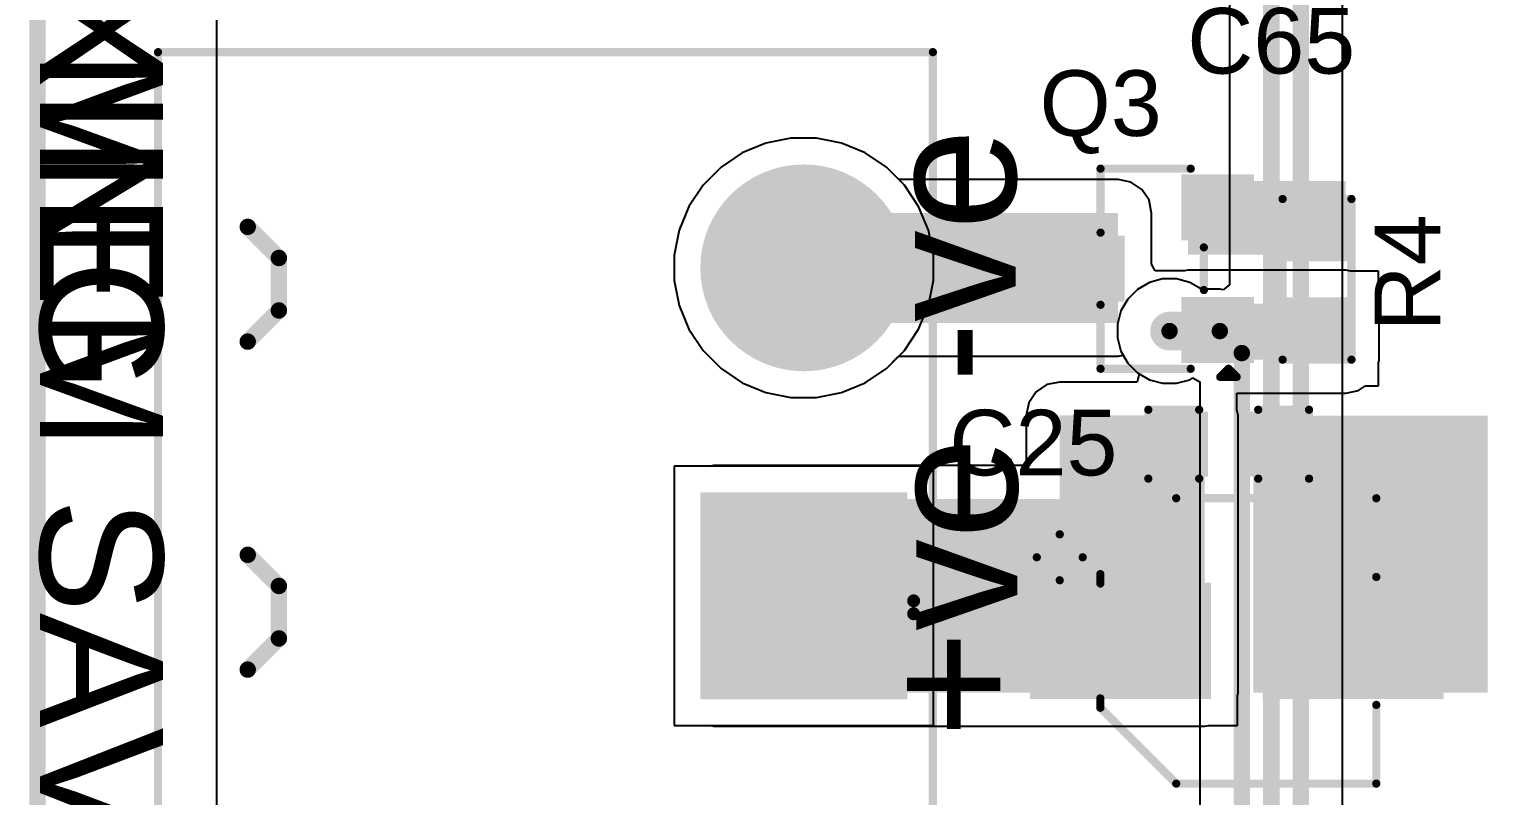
# Model space of a CAD drawing. Header units: millimetres. Extents: x 0 to 214, y 0 to 214.
# Drawn here: x -0.114 to 0.775, y 3.085 to 3.552 of the extents above; entities that cross this region are included whole.
import ezdxf

# ---------------------------------------------------------------- set-up
doc = ezdxf.new("R2010")
doc.units = ezdxf.units.MM
doc.header["$MEASUREMENT"] = 0
for name, color, linetype in [('BottomLayer', 5, 'Continuous'), ('BottomSolder', 6, 'Continuous'), ('Mechanical2', 216, 'Continuous'), ('MultiLayer', 9, 'Continuous'), ('PadHoleLayer', 156, 'Continuous'), ('TopLayer', 1, 'Continuous'), ('TopOverlay', 2, 'Continuous'), ('TopPaste', 8, 'Continuous'), ('TopSolder', 216, 'Continuous'), ('ViaHoleLayer', 16, 'Continuous')]:
    doc.layers.add(name, color=color, linetype=linetype)
doc.styles.add('Arial', font='', dxfattribs={"height": 0.2})
doc.styles.get('Arial').set_extended_font_data('Arial')

# ---------------------------------------------------------------- blocks, each defined once
blk = doc.blocks.new('RES_0603_98')
at = {"layer": 'TopLayer'}
for points in [[(-0.015, 0.0175), (-0.015, -0.0175), (-0.045, -0.0175), (-0.045, 0.0175)], [(0.045, 0.0175), (0.045, -0.0175), (0.015, -0.0175), (0.015, 0.0175)]]:
    blk.add_hatch(color=1, dxfattribs=at).paths.add_polyline_path(points)
at = {"layer": 'TopPaste'}
for points in [[(-0.015, 0.0175), (-0.015, -0.0175), (-0.045, -0.0175), (-0.045, 0.0175)], [(0.045, 0.0175), (0.045, -0.0175), (0.015, -0.0175), (0.015, 0.0175)]]:
    blk.add_hatch(color=8, dxfattribs=at).paths.add_polyline_path(points)
at = {"layer": 'TopSolder'}
for points in [[(-0.011, 0.0215), (-0.011, -0.0215), (-0.049, -0.0215), (-0.049, 0.0215)], [(0.049, 0.0215), (0.049, -0.0215), (0.011, -0.0215), (0.011, 0.0215)]]:
    blk.add_hatch(color=216, dxfattribs=at).paths.add_polyline_path(points)
at = {"layer": 'TopOverlay', "const_width": 0.005}
for points in [[(-0.049, 0.021), (-0.049, -0.021)], [(-0.049, 0.021), (0.049, 0.021)], [(0.049, 0.021), (0.049, -0.021)], [(-0.049, -0.021), (0.049, -0.021)]]:
    blk.add_lwpolyline(points, dxfattribs=at)
at = {"layer": 'TopOverlay', "const_width": 0.0025}
for points in [[(-0.05025, 0.021, 1), (-0.04775, 0.021, 1)], [(-0.05025, 0.021, 1), (-0.04775, 0.021, 1)], [(0.04775, 0.021, 1), (0.05025, 0.021, 1)], [(0.04775, 0.021, 1), (0.05025, 0.021, 1)], [(-0.05025, -0.021, 1), (-0.04775, -0.021, 1)], [(-0.05025, -0.021, 1), (-0.04775, -0.021, 1)], [(0.04775, -0.021, 1), (0.05025, -0.021, 1)], [(0.04775, -0.021, 1), (0.05025, -0.021, 1)]]:
    blk.add_lwpolyline(points, format="xyb", close=True, dxfattribs=at)
blk = doc.blocks.new('____23_101')
at = {"layer": 'TopLayer'}
for points in [[(-0.01614, 0.05748), (0.01614, 0.05748), (0.01614, 0.02126), (-0.01614, 0.02126)], [(-0.05354, -0.02126), (-0.02126, -0.02126), (-0.02126, -0.05748), (-0.05354, -0.05748)], [(0.02126, -0.02126), (0.05354, -0.02126), (0.05354, -0.05748), (0.02126, -0.05748)]]:
    blk.add_hatch(color=1, dxfattribs=at).paths.add_polyline_path(points)
at = {"layer": 'TopPaste'}
for points in [[(-0.01614, 0.05748), (0.01614, 0.05748), (0.01614, 0.02126), (-0.01614, 0.02126)], [(-0.05354, -0.02126), (-0.02126, -0.02126), (-0.02126, -0.05748), (-0.05354, -0.05748)], [(0.02126, -0.02126), (0.05354, -0.02126), (0.05354, -0.05748), (0.02126, -0.05748)]]:
    blk.add_hatch(color=8, dxfattribs=at).paths.add_polyline_path(points)
at = {"layer": 'TopSolder'}
for points in [[(-0.02014, 0.06148), (0.02014, 0.06148), (0.02014, 0.01726), (-0.02014, 0.01726)], [(-0.05754, -0.01726), (-0.01726, -0.01726), (-0.01726, -0.06148), (-0.05754, -0.06148)], [(0.01726, -0.01726), (0.05754, -0.01726), (0.05754, -0.06148), (0.01726, -0.06148)]]:
    blk.add_hatch(color=216, dxfattribs=at).paths.add_polyline_path(points)
at = {"layer": 'TopOverlay', "const_width": 0.005}
for points in [[(-0.061, 0.032), (-0.022, 0.032)], [(-0.061, 0.032), (-0.061, -0.023)], [(0.022, 0.032), (0.061, 0.032)], [(0.061, 0.032), (0.061, -0.023)], [(-0.013, -0.031), (0.013, -0.031)], [(-0.066, -0.041), (-0.066, -0.051)], [(-0.066, -0.041), (-0.061, -0.046)], [(-0.061, -0.046), (-0.066, -0.051)]]:
    blk.add_lwpolyline(points, dxfattribs=at)
at = {"layer": 'TopOverlay', "const_width": 0.0025}
for points in [[(-0.06225, 0.032, 1), (-0.05975, 0.032, 1)], [(-0.06225, 0.032, 1), (-0.05975, 0.032, 1)], [(-0.02325, 0.032, 1), (-0.02075, 0.032, 1)], [(0.02075, 0.032, 1), (0.02325, 0.032, 1)], [(0.05975, 0.032, 1), (0.06225, 0.032, 1)], [(0.05975, 0.032, 1), (0.06225, 0.032, 1)], [(-0.06225, -0.023, 1), (-0.05975, -0.023, 1)], [(0.05975, -0.023, 1), (0.06225, -0.023, 1)], [(-0.01425, -0.031, 1), (-0.01175, -0.031, 1)], [(0.01175, -0.031, 1), (0.01425, -0.031, 1)], [(-0.06725, -0.041, 1), (-0.06475, -0.041, 1)], [(-0.06725, -0.041, 1), (-0.06475, -0.041, 1)], [(-0.06225, -0.046, 1), (-0.05975, -0.046, 1)], [(-0.06225, -0.046, 1), (-0.05975, -0.046, 1)], [(-0.06725, -0.051, 1), (-0.06475, -0.051, 1)], [(-0.06725, -0.051, 1), (-0.06475, -0.051, 1)]]:
    blk.add_lwpolyline(points, format="xyb", close=True, dxfattribs=at)
blk = doc.blocks.new('C__0603_103')
at = {"layer": 'TopLayer'}
for points in [[(-0.015, 0.0175), (-0.015, -0.0175), (-0.045, -0.0175), (-0.045, 0.0175)], [(0.045, 0.0175), (0.045, -0.0175), (0.015, -0.0175), (0.015, 0.0175)]]:
    blk.add_hatch(color=1, dxfattribs=at).paths.add_polyline_path(points)
at = {"layer": 'TopPaste'}
for points in [[(-0.015, 0.0175), (-0.015, -0.0175), (-0.045, -0.0175), (-0.045, 0.0175)], [(0.045, 0.0175), (0.045, -0.0175), (0.015, -0.0175), (0.015, 0.0175)]]:
    blk.add_hatch(color=8, dxfattribs=at).paths.add_polyline_path(points)
at = {"layer": 'TopSolder'}
for points in [[(-0.01264, 0.01986), (-0.01264, -0.01986), (-0.04736, -0.01986), (-0.04736, 0.01986)], [(0.04736, 0.01986), (0.04736, -0.01986), (0.01264, -0.01986), (0.01264, 0.01986)]]:
    blk.add_hatch(color=216, dxfattribs=at).paths.add_polyline_path(points)
at = {"layer": 'TopOverlay', "const_width": 0.005}
for points in [[(-0.049, -0.021), (-0.049, 0.021)], [(-0.049, 0.021), (-0.018, 0.021)], [(0.018, 0.021), (0.049, 0.021)], [(0.049, -0.021), (0.049, 0.021)], [(-0.049, -0.021), (-0.018, -0.021)], [(0.018, -0.021), (0.049, -0.021)]]:
    blk.add_lwpolyline(points, dxfattribs=at)
at = {"layer": 'TopOverlay', "const_width": 0.0025}
for points in [[(-0.05025, 0.021, 1), (-0.04775, 0.021, 1)], [(-0.05025, 0.021, 1), (-0.04775, 0.021, 1)], [(-0.01925, 0.021, 1), (-0.01675, 0.021, 1)], [(0.01675, 0.021, 1), (0.01925, 0.021, 1)], [(0.04775, 0.021, 1), (0.05025, 0.021, 1)], [(0.04775, 0.021, 1), (0.05025, 0.021, 1)], [(-0.05025, -0.021, 1), (-0.04775, -0.021, 1)], [(-0.05025, -0.021, 1), (-0.04775, -0.021, 1)], [(-0.01925, -0.021, 1), (-0.01675, -0.021, 1)], [(0.01675, -0.021, 1), (0.01925, -0.021, 1)], [(0.04775, -0.021, 1), (0.05025, -0.021, 1)], [(0.04775, -0.021, 1), (0.05025, -0.021, 1)]]:
    blk.add_lwpolyline(points, format="xyb", close=True, dxfattribs=at)
blk = doc.blocks.new('TBP01R1_508_02BE_312')
at = {"layer": 'BottomLayer'}
blk.add_hatch(color=5, dxfattribs=at).paths.add_polyline_path([(-0.15906, 0.05906), (-0.04094, 0.05906), (-0.04094, -0.05906), (-0.15906, -0.05906)])
h = blk.add_hatch(color=5, dxfattribs=at)
edge = h.paths.add_edge_path()
edge.add_arc((0.1, 0), 0.05906, 0, 360)
at = {"layer": 'BottomSolder'}
blk.add_hatch(color=6, dxfattribs=at).paths.add_polyline_path([(-0.16306, 0.06306), (-0.03694, 0.06306), (-0.03694, -0.06306), (-0.16306, -0.06306)])
h = blk.add_hatch(color=6, dxfattribs=at)
edge = h.paths.add_edge_path()
edge.add_arc((0.1, 0), 0.06306, 0, 360)
at = {"layer": 'MultiLayer'}
blk.add_hatch(color=9, dxfattribs=at).paths.add_polyline_path([(-0.15906, 0.05906), (-0.04094, 0.05906), (-0.04094, -0.05906), (-0.15906, -0.05906)])
h = blk.add_hatch(color=9, dxfattribs=at)
edge = h.paths.add_edge_path()
edge.add_arc((0.1, 0), 0.05906, 0, 360)
at = {"layer": 'PadHoleLayer'}
h = blk.add_hatch(color=156, dxfattribs=at)
edge = h.paths.add_edge_path()
edge.add_arc((-0.1, 0), 0.03346, 0, 360)
h = blk.add_hatch(color=156, dxfattribs=at)
edge = h.paths.add_edge_path()
edge.add_arc((0.1, 0), 0.03346, 0, 360)
at = {"layer": 'TopLayer'}
blk.add_hatch(color=1, dxfattribs=at).paths.add_polyline_path([(-0.15906, 0.05906), (-0.04094, 0.05906), (-0.04094, -0.05906), (-0.15906, -0.05906)])
h = blk.add_hatch(color=1, dxfattribs=at)
edge = h.paths.add_edge_path()
edge.add_arc((0.1, 0), 0.05906, 0, 360)
at = {"layer": 'TopSolder'}
blk.add_hatch(color=216, dxfattribs=at).paths.add_polyline_path([(-0.16306, 0.06306), (-0.03694, 0.06306), (-0.03694, -0.06306), (-0.16306, -0.06306)])
h = blk.add_hatch(color=216, dxfattribs=at)
edge = h.paths.add_edge_path()
edge.add_arc((0.1, 0), 0.06306, 0, 360)
at = {"layer": 'TopOverlay'}
for points, const_width in [([(-0.2315, 0.3937), (-0.2315, -0.07874)], 0.005), ([(-0.2315, 0.3937), (0.2315, 0.3937)], 0.005), ([(0.2315, 0.3937), (0.2315, -0.07874)], 0.005), ([(-0.145, 0.339), (-0.126, 0.32)], 0.01), ([(-0.075, 0.339), (-0.094, 0.32)], 0.01), ([(0.055, 0.339), (0.074, 0.32)], 0.01), ([(0.055, 0.339), (0.074, 0.32)], 0.01), ([(0.125, 0.339), (0.106, 0.32)], 0.01), ([(0.125, 0.339), (0.106, 0.32)], 0.01), ([(-0.126, 0.32), (-0.094, 0.32)], 0.01), ([(0.074, 0.32), (0.106, 0.32)], 0.01), ([(0.074, 0.32), (0.106, 0.32)], 0.01), ([(-0.2315, -0.07874), (0.2315, -0.07874)], 0.005)]:
    blk.add_lwpolyline(points, dxfattribs=dict(at, const_width=const_width))
for points, const_width in [([(-0.23275, 0.3937, 1), (-0.23025, 0.3937, 1)], 0.0025), ([(-0.23275, 0.3937, 1), (-0.23025, 0.3937, 1)], 0.0025), ([(0.23025, 0.3937, 1), (0.23275, 0.3937, 1)], 0.0025), ([(0.23025, 0.3937, 1), (0.23275, 0.3937, 1)], 0.0025), ([(-0.1475, 0.339, 1), (-0.1425, 0.339, 1)], 0.005), ([(-0.0775, 0.339, 1), (-0.0725, 0.339, 1)], 0.005), ([(0.0525, 0.339, 1), (0.0575, 0.339, 1)], 0.005), ([(0.0525, 0.339, 1), (0.0575, 0.339, 1)], 0.005), ([(0.1225, 0.339, 1), (0.1275, 0.339, 1)], 0.005), ([(0.1225, 0.339, 1), (0.1275, 0.339, 1)], 0.005), ([(-0.1285, 0.32, 1), (-0.1235, 0.32, 1)], 0.005), ([(-0.1285, 0.32, 1), (-0.1235, 0.32, 1)], 0.005), ([(-0.0965, 0.32, 1), (-0.0915, 0.32, 1)], 0.005), ([(-0.0965, 0.32, 1), (-0.0915, 0.32, 1)], 0.005), ([(0.0715, 0.32, 1), (0.0765, 0.32, 1)], 0.005), ([(0.0715, 0.32, 1), (0.0765, 0.32, 1)], 0.005), ([(0.0715, 0.32, 1), (0.0765, 0.32, 1)], 0.005), ([(0.0715, 0.32, 1), (0.0765, 0.32, 1)], 0.005), ([(0.1035, 0.32, 1), (0.1085, 0.32, 1)], 0.005), ([(0.1035, 0.32, 1), (0.1085, 0.32, 1)], 0.005), ([(0.1035, 0.32, 1), (0.1085, 0.32, 1)], 0.005), ([(0.1035, 0.32, 1), (0.1085, 0.32, 1)], 0.005), ([(-0.10306, -0.067, 1), (-0.11094, -0.067, 1)], 0.00787), ([(-0.11291, -0.067, 1), (-0.10897, -0.067, 1)], 0.00394), ([(-0.10503, -0.067, 1), (-0.10109, -0.067, 1)], 0.00394), ([(-0.23275, -0.07874, 1), (-0.23025, -0.07874, 1)], 0.0025), ([(-0.23275, -0.07874, 1), (-0.23025, -0.07874, 1)], 0.0025), ([(0.23025, -0.07874, 1), (0.23275, -0.07874, 1)], 0.0025), ([(0.23025, -0.07874, 1), (0.23275, -0.07874, 1)], 0.0025)]:
    blk.add_lwpolyline(points, format="xyb", close=True, dxfattribs=dict(at, const_width=const_width))
blk = doc.blocks.new('RVT1E100M0405__327')
at = {"layer": 'TopLayer'}
for points in [[(-0.12205, 0.0315), (-0.01969, 0.0315), (-0.01969, -0.0315), (-0.12205, -0.0315)], [(0.01969, 0.0315), (0.12205, 0.0315), (0.12205, -0.0315), (0.01969, -0.0315)]]:
    blk.add_hatch(color=1, dxfattribs=at).paths.add_polyline_path(points)
at = {"layer": 'TopPaste'}
for points in [[(-0.12205, 0.0315), (-0.01969, 0.0315), (-0.01969, -0.0315), (-0.12205, -0.0315)], [(0.01969, 0.0315), (0.12205, 0.0315), (0.12205, -0.0315), (0.01969, -0.0315)]]:
    blk.add_hatch(color=8, dxfattribs=at).paths.add_polyline_path(points)
at = {"layer": 'TopSolder'}
for points in [[(-0.12605, 0.0355), (-0.01569, 0.0355), (-0.01569, -0.0355), (-0.12605, -0.0355)], [(0.01569, 0.0355), (0.12605, 0.0355), (0.12605, -0.0355), (0.01569, -0.0355)]]:
    blk.add_hatch(color=216, dxfattribs=at).paths.add_polyline_path(points)
at = {"layer": 'TopOverlay', "const_width": 0.005}
for points in [[(-0.08325, 0.04075), (-0.037, 0.087)], [(-0.037, 0.087), (0.085, 0.087)], [(0.085, 0.039), (0.085, 0.087)], [(-0.108, 0.037), (-0.108, 0.065)], [(-0.122, 0.051), (-0.094, 0.051)], [(-0.08325, 0.035), (-0.08325, 0.04075)], [(-0.08325, -0.04075), (-0.08325, -0.035)], [(-0.08325, -0.04075), (-0.037, -0.087)], [(0.085, -0.087), (0.085, -0.039)], [(-0.037, -0.087), (0.085, -0.087)]]:
    blk.add_lwpolyline(points, dxfattribs=at)
at = {"layer": 'TopOverlay', "const_width": 0.0025}
for points in [[(-0.03825, 0.087, 1), (-0.03575, 0.087, 1)], [(-0.03825, 0.087, 1), (-0.03575, 0.087, 1)], [(0.08375, 0.087, 1), (0.08625, 0.087, 1)], [(0.08375, 0.087, 1), (0.08625, 0.087, 1)], [(-0.10925, 0.065, 1), (-0.10675, 0.065, 1)], [(-0.12325, 0.051, 1), (-0.12075, 0.051, 1)], [(-0.09525, 0.051, 1), (-0.09275, 0.051, 1)], [(-0.10925, 0.037, 1), (-0.10675, 0.037, 1)], [(-0.0845, 0.04075, 1), (-0.082, 0.04075, 1)], [(-0.0845, 0.04075, 1), (-0.082, 0.04075, 1)], [(-0.0845, 0.035, 1), (-0.082, 0.035, 1)], [(0.08375, 0.039, 1), (0.08625, 0.039, 1)], [(-0.0845, -0.035, 1), (-0.082, -0.035, 1)], [(-0.0845, -0.04075, 1), (-0.082, -0.04075, 1)], [(-0.0845, -0.04075, 1), (-0.082, -0.04075, 1)], [(0.08375, -0.039, 1), (0.08625, -0.039, 1)], [(-0.03825, -0.087, 1), (-0.03575, -0.087, 1)], [(-0.03825, -0.087, 1), (-0.03575, -0.087, 1)], [(0.08375, -0.087, 1), (0.08625, -0.087, 1)], [(0.08375, -0.087, 1), (0.08625, -0.087, 1)]]:
    blk.add_lwpolyline(points, format="xyb", close=True, dxfattribs=at)

msp = doc.modelspace()

# ---------------------------------------------------------------- hatches: boundary and pattern name
at = {"layer": 'BottomLayer'}
h = msp.add_hatch(color=5, dxfattribs=at)
edge = h.paths.add_edge_path()
edge.add_arc((0.58094, 3.368), 0.01181, 0, 360)
h = msp.add_hatch(color=5, dxfattribs=at)
edge = h.paths.add_edge_path()
edge.add_arc((0.71787, 3.30003), 0.01181, 0, 360)
h = msp.add_hatch(color=5, dxfattribs=at)
edge = h.paths.add_edge_path()
edge.add_arc((0.75, 3.30003), 0.01181, 0, 360)
h = msp.add_hatch(color=5, dxfattribs=at)
edge = h.paths.add_edge_path()
edge.add_arc((0.71787, 3.26911), 0.01181, 0, 360)
h = msp.add_hatch(color=5, dxfattribs=at)
edge = h.paths.add_edge_path()
edge.add_arc((0.75, 3.26911), 0.01181, 0, 360)
at = {"layer": 'TopLayer'}
for points in [[(0.59213, 3.41455), (0.68837, 3.41455), (0.68837, 3.45958), (0.59213, 3.45958)], [(0.36192, 3.373), (0.54961, 3.373), (0.54961, 3.44), (0.36192, 3.44)], [(0.58094, 3.35619), (0.61, 3.35619), (0.61, 3.37981), (0.58094, 3.37981)], [(0.59213, 3.35055), (0.68837, 3.35055), (0.68837, 3.38477), (0.59213, 3.38477)], [(0.514, 3.2066), (0.60232, 3.2066), (0.60232, 3.31653), (0.514, 3.31653)], [(0.632, 3.14758), (0.775, 3.14758), (0.775, 3.3165), (0.632, 3.3165)], [(0.30286, 3.14751), (0.60231, 3.14751), (0.60231, 3.26562), (0.30286, 3.26562)]]:
    msp.add_hatch(color=1, dxfattribs=at).paths.add_polyline_path(points)
h = msp.add_hatch(color=1, dxfattribs=at)
edge = h.paths.add_edge_path()
edge.add_arc((0.58094, 3.368), 0.01181, 0, 360)
h = msp.add_hatch(color=1, dxfattribs=at)
edge = h.paths.add_edge_path()
edge.add_arc((0.71787, 3.30003), 0.01181, 0, 360)
h = msp.add_hatch(color=1, dxfattribs=at)
edge = h.paths.add_edge_path()
edge.add_arc((0.75, 3.30003), 0.01181, 0, 360)
h = msp.add_hatch(color=1, dxfattribs=at)
edge = h.paths.add_edge_path()
edge.add_arc((0.71787, 3.26911), 0.01181, 0, 360)
h = msp.add_hatch(color=1, dxfattribs=at)
edge = h.paths.add_edge_path()
edge.add_arc((0.75, 3.26911), 0.01181, 0, 360)
at = {"layer": 'ViaHoleLayer'}
h = msp.add_hatch(color=16, dxfattribs=at)
edge = h.paths.add_edge_path()
edge.add_arc((0.58094, 3.368), 0.00591, 0, 360)
h = msp.add_hatch(color=16, dxfattribs=at)
edge = h.paths.add_edge_path()
edge.add_arc((0.71787, 3.30003), 0.00591, 0, 360)
h = msp.add_hatch(color=16, dxfattribs=at)
edge = h.paths.add_edge_path()
edge.add_arc((0.75, 3.30003), 0.00591, 0, 360)
h = msp.add_hatch(color=16, dxfattribs=at)
edge = h.paths.add_edge_path()
edge.add_arc((0.71787, 3.26911), 0.00591, 0, 360)
h = msp.add_hatch(color=16, dxfattribs=at)
edge = h.paths.add_edge_path()
edge.add_arc((0.75, 3.26911), 0.00591, 0, 360)

# ---------------------------------------------------------------- linework, layer by layer
at = {"layer": 'BottomLayer'}
for p, q in [((0.0001, 0.15149), (0.0001, 4.50529)), ((0.68649, 2.97276), (0.68649, 4.33187)), ((0.61751, 3.83225), (0.61751, 3.39625)), ((0.33486, 3.48259), (0.32047, 3.47663)), ((0.35013, 3.48562), (0.33486, 3.48259)), ((0.3657, 3.48562), (0.35013, 3.48562)), ((0.38098, 3.48259), (0.3657, 3.48562)), ((0.39536, 3.47663), (0.38098, 3.48259)), ((0.32047, 3.47663), (0.30752, 3.46798)), ((0.40831, 3.46798), (0.39536, 3.47663)), ((0.30752, 3.46798), (0.29651, 3.45696)), ((0.41932, 3.45696), (0.40831, 3.46798)), ((0.29651, 3.45696), (0.28786, 3.44402)), ((0.42798, 3.44402), (0.41932, 3.45696)), ((0.28786, 3.44402), (0.2819, 3.42963)), ((0.43394, 3.42963), (0.42798, 3.44402)), ((0.2819, 3.42963), (0.27886, 3.41436)), ((0.43697, 3.41436), (0.43394, 3.42963)), ((0.27886, 3.41436), (0.27886, 3.39878)), ((0.43697, 3.39878), (0.43697, 3.41436)), ((0.27886, 3.39878), (0.2819, 3.38351)), ((0.43394, 3.38351), (0.43697, 3.39878)), ((0.56866, 3.39764), (0.56141, 3.39346)), ((0.57675, 3.39981), (0.56866, 3.39764)), ((0.58513, 3.39981), (0.57675, 3.39981)), ((0.59322, 3.39764), (0.58513, 3.39981)), ((0.60041, 3.39349), (0.59322, 3.39764)), ((0.56141, 3.39346), (0.55549, 3.38753)), ((0.61159, 3.39349), (0.60041, 3.39349)), ((0.61365, 3.39308), (0.61159, 3.39349)), ((0.61751, 3.39625), (0.61365, 3.39308)), ((0.2819, 3.38351), (0.28786, 3.36912)), ((0.42798, 3.36912), (0.43394, 3.38351)), ((0.5513, 3.38028), (0.54913, 3.37219)), ((0.55549, 3.38753), (0.5513, 3.38028)), ((0.54913, 3.37219), (0.54913, 3.36381)), ((0.28786, 3.36912), (0.29651, 3.35617)), ((0.41932, 3.35617), (0.42798, 3.36912)), ((0.54913, 3.36381), (0.5513, 3.35572)), ((0.29651, 3.35617), (0.30752, 3.34516)), ((0.40831, 3.34516), (0.41932, 3.35617)), ((0.5513, 3.35572), (0.55549, 3.34847)), ((0.30752, 3.34516), (0.32047, 3.33651)), ((0.39536, 3.33651), (0.40831, 3.34516)), ((0.55549, 3.34847), (0.56141, 3.34254)), ((0.32047, 3.33651), (0.33486, 3.33055)), ((0.38098, 3.33055), (0.39536, 3.33651)), ((0.56141, 3.34254), (0.56866, 3.33836)), ((0.56866, 3.33836), (0.57675, 3.33619)), ((0.57675, 3.33619), (0.58513, 3.33619)), ((0.58513, 3.33619), (0.59322, 3.33836)), ((0.59322, 3.33836), (0.59518, 3.33949)), ((0.59518, 3.33949), (0.59951, 3.33699)), ((0.59951, 3.33699), (0.59951, 2.94589)), ((0.33486, 3.33055), (0.35013, 3.32751)), ((0.35013, 3.32751), (0.3657, 3.32751)), ((0.3657, 3.32751), (0.38098, 3.33055)), ((0.43697, 3.28562), (0.27886, 3.28562)), ((0.27886, 3.28562), (0.27886, 3.12751)), ((0.43697, 3.12751), (0.43697, 3.28562)), ((0.27886, 3.12751), (0.43697, 3.12751))]:
    msp.add_line(p, q, dxfattribs=at)
at = {"layer": 'BottomLayer', "const_width": 0.01}
for points in [[(0.661, 2.9622), (0.661, 4.33187)], [(0.643, 2.95475), (0.643, 3.84281)], [(0.58094, 3.368), (0.61159, 3.368)], [(0.61159, 3.368), (0.625, 3.35459)], [(0.625, 2.94589), (0.625, 3.35459)]]:
    msp.add_lwpolyline(points, dxfattribs=at)
at = {"layer": 'BottomLayer', "const_width": 0.005}
for points in [[(0.57844, 3.368, 1), (0.58344, 3.368, 1)], [(0.60909, 3.368, 1), (0.61409, 3.368, 1)], [(0.60909, 3.368, 1), (0.61409, 3.368, 1)], [(0.6225, 3.35459, 1), (0.6275, 3.35459, 1)], [(0.6225, 3.35459, 1), (0.6275, 3.35459, 1)]]:
    msp.add_lwpolyline(points, format="xyb", close=True, dxfattribs=at)
at = {"layer": 'Mechanical2', "const_width": 0.01}
msp.add_lwpolyline([(-0.10933, -0.10943), (-0.10933, 4.77246)], dxfattribs=at)
at = {"layer": 'TopLayer'}
for p, q in [((0.0001, 0.15149), (0.0001, 4.50529)), ((0.33486, 3.48259), (0.32047, 3.47663)), ((0.35013, 3.48562), (0.33486, 3.48259)), ((0.3657, 3.48562), (0.35013, 3.48562)), ((0.38098, 3.48259), (0.3657, 3.48562)), ((0.39536, 3.47663), (0.38098, 3.48259)), ((0.32047, 3.47663), (0.30752, 3.46798)), ((0.40831, 3.46798), (0.39536, 3.47663)), ((0.30752, 3.46798), (0.29651, 3.45696)), ((0.4159, 3.46039), (0.40831, 3.46798)), ((0.54961, 3.46039), (0.4159, 3.46039)), ((0.55741, 3.45884), (0.54961, 3.46039)), ((0.29651, 3.45696), (0.28786, 3.44402)), ((0.56403, 3.45442), (0.55741, 3.45884)), ((0.56845, 3.4478), (0.56403, 3.45442)), ((0.28786, 3.44402), (0.2819, 3.42963)), ((0.56957, 3.44218), (0.56845, 3.4478)), ((0.56961, 3.44218), (0.56957, 3.44218)), ((0.56961, 3.44197), (0.56961, 3.44218)), ((0.57, 3.44), (0.56961, 3.44197)), ((0.57, 3.40889), (0.57, 3.44)), ((0.2819, 3.42963), (0.27886, 3.41436)), ((0.27886, 3.41436), (0.27886, 3.39878)), ((0.57213, 3.40477), (0.57, 3.40889)), ((0.27886, 3.39878), (0.2819, 3.38351)), ((0.59016, 3.40477), (0.57213, 3.40477)), ((0.59213, 3.40517), (0.59016, 3.40477)), ((0.68837, 3.40517), (0.59213, 3.40517)), ((0.69145, 3.40455), (0.68837, 3.40517)), ((0.70837, 3.40455), (0.69145, 3.40455)), ((0.70837, 3.38674), (0.70837, 3.40455)), ((0.2819, 3.38351), (0.28786, 3.36912)), ((0.70876, 3.38477), (0.70837, 3.38674)), ((0.70876, 3.35055), (0.70876, 3.38477)), ((0.28786, 3.36912), (0.29651, 3.35617)), ((0.29651, 3.35617), (0.30752, 3.34516)), ((0.54961, 3.35261), (0.55274, 3.35323)), ((0.55274, 3.35323), (0.55549, 3.34847)), ((0.30752, 3.34516), (0.32047, 3.33651)), ((0.39536, 3.33651), (0.40831, 3.34516)), ((0.40831, 3.34516), (0.41576, 3.35261)), ((0.41576, 3.35261), (0.54961, 3.35261)), ((0.55549, 3.34847), (0.56141, 3.34254)), ((0.70837, 3.34858), (0.70876, 3.35055)), ((0.70837, 3.33455), (0.70837, 3.34858)), ((0.32047, 3.33651), (0.33486, 3.33055)), ((0.38098, 3.33055), (0.39536, 3.33651)), ((0.5062, 3.33537), (0.49958, 3.33095)), ((0.514, 3.33693), (0.5062, 3.33537)), ((0.56114, 3.33693), (0.514, 3.33693)), ((0.56248, 3.34193), (0.56114, 3.33693)), ((0.56141, 3.34254), (0.56248, 3.34193)), ((0.33486, 3.33055), (0.35013, 3.32751)), ((0.35013, 3.32751), (0.3657, 3.32751)), ((0.3657, 3.32751), (0.38098, 3.33055)), ((0.49958, 3.33095), (0.49516, 3.32434)), ((0.622, 3.32009), (0.622, 3.33016)), ((0.622, 3.33016), (0.68837, 3.33016)), ((0.68837, 3.33016), (0.69617, 3.33171)), ((0.69617, 3.33171), (0.70042, 3.33455)), ((0.70042, 3.33455), (0.70837, 3.33455)), ((0.49516, 3.32434), (0.49361, 3.31653)), ((0.62271, 3.31653), (0.622, 3.32009)), ((0.49361, 3.31653), (0.49361, 3.28602)), ((0.62271, 3.26562), (0.62271, 3.31653)), ((0.30089, 3.28562), (0.27886, 3.28562)), ((0.27886, 3.28562), (0.27886, 3.12751)), ((0.30286, 3.28602), (0.30089, 3.28562)), ((0.49361, 3.28602), (0.30286, 3.28602)), ((0.62271, 3.14751), (0.62271, 3.26562)), ((0.62231, 3.14554), (0.62271, 3.14751)), ((0.62231, 3.12758), (0.62231, 3.14554)), ((0.27886, 3.12751), (0.30089, 3.12751)), ((0.30089, 3.12751), (0.30286, 3.12712)), ((0.30286, 3.12712), (0.60232, 3.12712)), ((0.60232, 3.12712), (0.6046, 3.12758)), ((0.6046, 3.12758), (0.62231, 3.12758))]:
    msp.add_line(p, q, dxfattribs=at)

# ---------------------------------------------------------------- block references
at = {"rotation": 90}
for name, p in [('TBP01R1_508_02BE_312', (0.35792, 3.30657)), ('____23_101', (0.57087, 3.40603)), ('RES_0603_98', (0.67087, 3.39955))]:
    msp.add_blockref(name, p, dxfattribs=at)
for name, p in [('C__0603_103', (0.617, 3.29903)), ('RVT1E100M0405__327', (0.622, 3.17907))]:
    msp.add_blockref(name, p)

# ---------------------------------------------------------------- texts
at = {"layer": 'TopOverlay', "style": 'Arial'}
for s, height, rotation, p in [('PROP MIXING', 0.075, 270, (-0.10768, 4.02856)), ('MEM SAVER', 0.075, 270, (-0.10768, 3.53956)), ('-ve', 0.08, 90, (0.48718, 3.3364)), ('R4', 0.04, 90, (0.74599, 3.36768)), ('+ve', 0.08, 90, (0.48806, 3.12))]:
    msp.add_text(s, height=height, rotation=rotation, dxfattribs=at).set_placement(p)
for s, p in [('C65', (0.59168, 3.52501)), ('Q3', (0.50168, 3.48701)), ('C25', (0.44668, 3.28001))]:
    msp.add_text(s, height=0.04, dxfattribs=at).set_placement(p)

doc.saveas('drawing.dxf')
